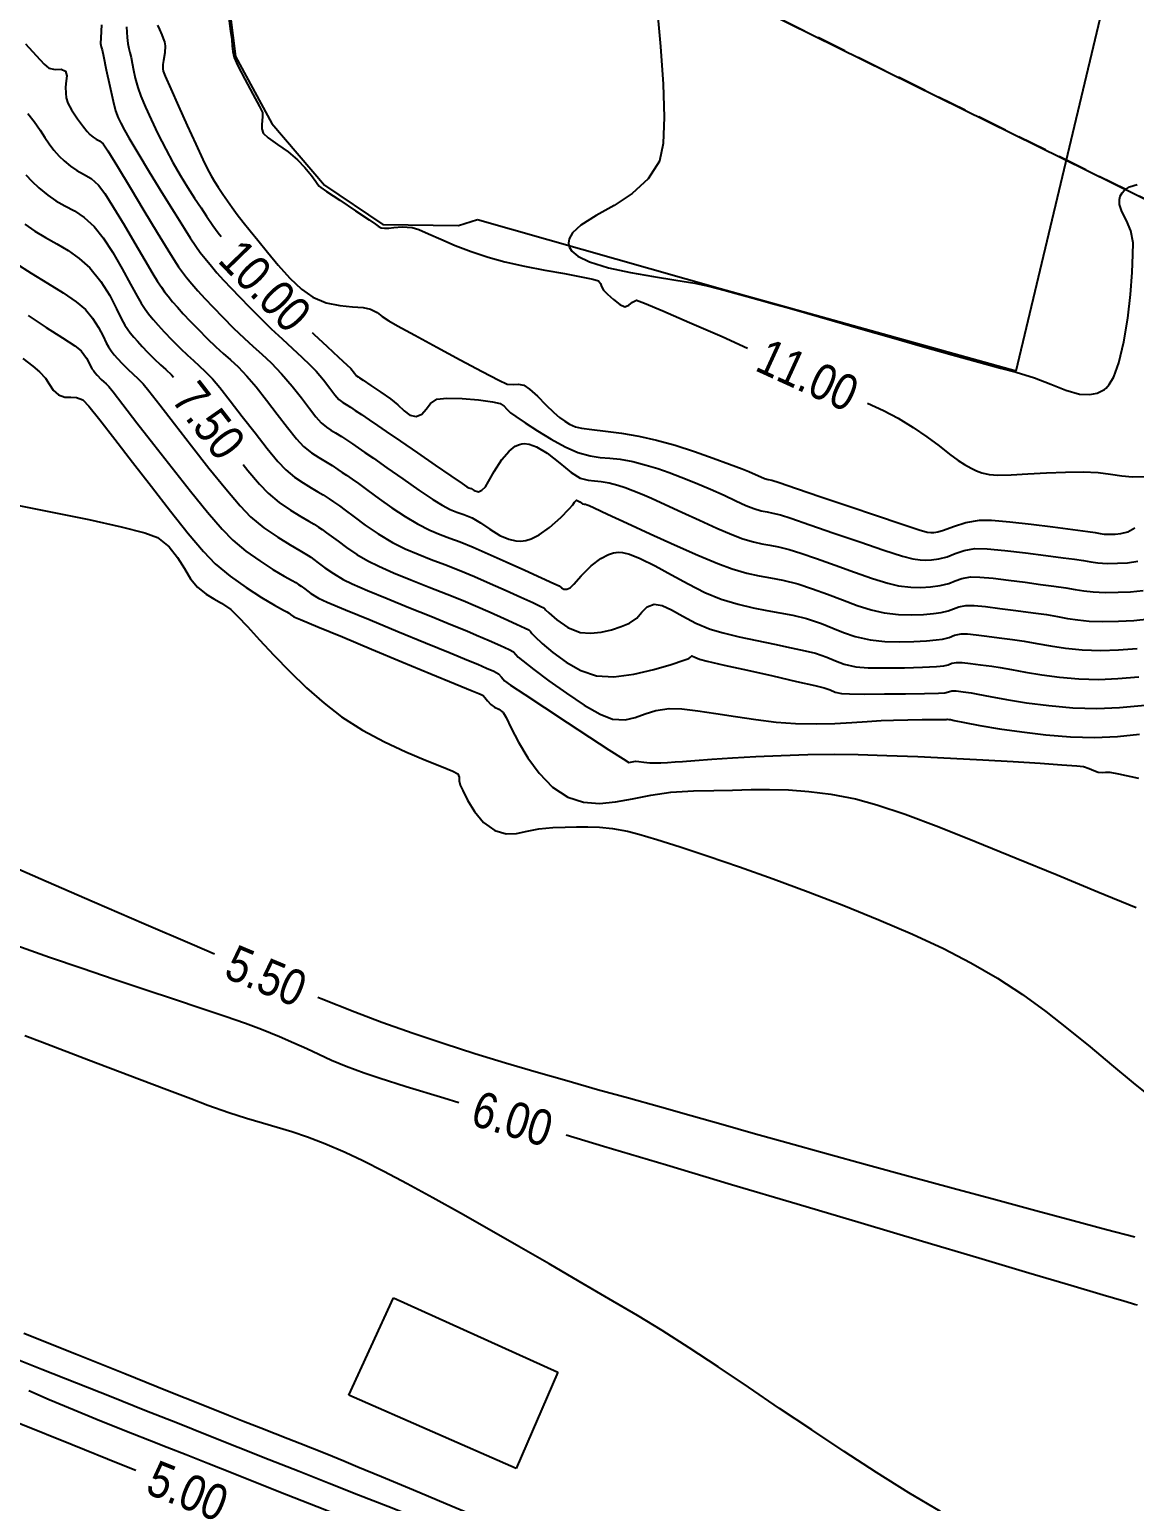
# Model space of a CAD drawing. Header units: metres. Extents: x 587880 to 588453, y 2097032 to 2097560.
# Drawn here: x 588007.7 to 588053.9, y 2097109.6 to 2097171.3 of the extents above; entities that cross this region are included whole.
import ezdxf

# ---------------------------------------------------------------- set-up
doc = ezdxf.new("R2010")
doc.units = ezdxf.units.M
doc.header["$LTSCALE"] = 5
doc.header["$MEASUREMENT"] = 0
doc.linetypes.add('DASHED2', pattern=[0.375, 0.25, -0.125])
for name, color, linetype in [('BANQUETA', 7, 'Continuous'), ('CONT-MJR', 24, 'Continuous'), ('CONT-MNR', 44, 'Continuous'), ('MURO BAJO', 7, 'Continuous'), ('POLIGONO DE ESCRITURAS', 7, 'DASHED2'), ('POLIGONO DE PROPIEDAD', 1, 'Continuous'), ('TEJABAN', 7, 'Continuous')]:
    doc.layers.add(name, color=color, linetype=linetype)
doc.styles.add('style1', font='ARIALN.TTF', dxfattribs={"height": 1.5})

# ---------------------------------------------------------------- blocks, each defined once
blk = doc.blocks.new('POLÍGONO ESCRITURA CUYUTLÁN')
blk.add_line((222.349, 0), (0, 63.286))

msp = doc.modelspace()

# ---------------------------------------------------------------- linework, layer by layer
at = {"layer": 'BANQUETA'}
for p, q in [((588048.963, 2097156.98), (588053.132, 2097174.467)), ((588026.417, 2097163.319), (588036.566, 2097160.434)), ((588036.566, 2097160.434), (588048.963, 2097156.98))]:
    msp.add_line(p, q, dxfattribs=at)
at = {"layer": 'CONT-MJR', "flags": 128}
for points, elevation in [([(588011.711, 2097171.382), (588011.744, 2097170.941), (588011.77, 2097170.692), (588011.811, 2097170.479), (588011.858, 2097170.312), (588011.913, 2097170.101), (588011.957, 2097169.87), (588012.007, 2097169.579), (588012.079, 2097169.236), (588012.189, 2097168.852), (588012.322, 2097168.484), (588012.508, 2097168.03), (588012.744, 2097167.5), (588013.029, 2097166.907), (588013.36, 2097166.261), (588013.662, 2097165.71), (588013.971, 2097165.179), (588014.277, 2097164.678), (588014.57, 2097164.218), (588014.837, 2097163.809), (588015.069, 2097163.463), (588015.338, 2097163.068), (588015.554, 2097162.764), (588015.678, 2097162.603)], 10), ([(588007.468, 2097163.122), (588007.876, 2097162.831), (588008.324, 2097162.566), (588008.796, 2097162.302), (588009.274, 2097162.016), (588009.742, 2097161.686), (588010.182, 2097161.288), (588010.642, 2097160.723), (588011.015, 2097160.132), (588011.304, 2097159.583), (588011.512, 2097159.148), (588011.644, 2097158.895), (588011.77, 2097158.71), (588011.876, 2097158.566), (588012.018, 2097158.393), (588012.172, 2097158.216), (588012.368, 2097158.005), (588012.603, 2097157.759), (588012.878, 2097157.48), (588013.14, 2097157.23), (588013.366, 2097157.029), (588013.596, 2097156.818), (588013.691, 2097156.721)], 7.5), ([(588019.485, 2097158.589), (588019.56, 2097158.518), (588020.115, 2097157.997), (588020.591, 2097157.554), (588020.937, 2097157.232), (588021.103, 2097157.073), (588021.262, 2097156.88), (588021.35, 2097156.768), (588021.411, 2097156.724), (588021.474, 2097156.684), (588021.619, 2097156.586), (588021.949, 2097156.362), (588022.364, 2097156.08), (588022.765, 2097155.807), (588023.081, 2097155.55), (588023.338, 2097155.305), (588023.579, 2097155.126), (588023.847, 2097155.065), (588024.086, 2097155.166), (588024.26, 2097155.38), (588024.441, 2097155.618), (588024.705, 2097155.79), (588025.127, 2097155.837), (588025.763, 2097155.82), (588026.452, 2097155.762), (588027.036, 2097155.687), (588027.357, 2097155.618), (588027.525, 2097155.506), (588027.638, 2097155.371), (588027.795, 2097155.22), (588028.01, 2097155.068), (588028.405, 2097154.799), (588028.922, 2097154.463), (588029.501, 2097154.112), (588030.084, 2097153.795), (588030.611, 2097153.562), (588031.122, 2097153.414), (588031.547, 2097153.351), (588031.946, 2097153.325), (588032.382, 2097153.286), (588032.914, 2097153.183), (588033.467, 2097153.034), (588033.956, 2097152.883), (588034.432, 2097152.715), (588034.944, 2097152.52), (588035.543, 2097152.286), (588036.172, 2097152.024), (588036.735, 2097151.766), (588037.227, 2097151.532), (588037.642, 2097151.339), (588037.975, 2097151.207), (588038.284, 2097151.118), (588038.532, 2097151.07), (588038.781, 2097151.025), (588039.096, 2097150.95), (588039.532, 2097150.808), (588040.326, 2097150.536), (588041.333, 2097150.187), (588042.411, 2097149.815), (588043.416, 2097149.475), (588044.205, 2097149.218), (588044.635, 2097149.099), (588044.939, 2097149.059), (588045.181, 2097149.05), (588045.424, 2097149.067), (588045.729, 2097149.108), (588046.071, 2097149.195), (588046.408, 2097149.326), (588046.783, 2097149.455), (588047.239, 2097149.536), (588047.742, 2097149.528), (588048.486, 2097149.461), (588049.347, 2097149.359), (588050.203, 2097149.247), (588050.928, 2097149.148), (588051.401, 2097149.086), (588051.786, 2097149.029), (588052.086, 2097148.974), (588052.386, 2097148.932), (588052.771, 2097148.917), (588053.204, 2097148.92), (588053.618, 2097148.942), (588054.057, 2097149.012)], 10), ([(588016.604, 2097153.056), (588016.801, 2097152.81), (588017.289, 2097152.23), (588017.65, 2097151.85), (588018.115, 2097151.467), (588018.582, 2097151.145), (588019.009, 2097150.884), (588019.352, 2097150.688), (588019.57, 2097150.559), (588019.759, 2097150.431), (588019.909, 2097150.329), (588020.097, 2097150.201), (588020.288, 2097150.059), (588020.572, 2097149.842), (588020.933, 2097149.578), (588021.356, 2097149.293), (588021.825, 2097149.015), (588022.279, 2097148.795), (588022.9, 2097148.526), (588023.626, 2097148.228), (588024.394, 2097147.921), (588025.142, 2097147.624), (588025.808, 2097147.358), (588026.328, 2097147.141), (588026.939, 2097146.873), (588027.531, 2097146.608), (588028.042, 2097146.376), (588028.405, 2097146.208), (588028.558, 2097146.132), (588028.624, 2097146.057), (588028.69, 2097145.979), (588028.813, 2097145.854), (588029.117, 2097145.562), (588029.565, 2097145.178), (588030.118, 2097144.775), (588030.738, 2097144.427), (588031.388, 2097144.208), (588032.124, 2097144.17), (588032.961, 2097144.276), (588033.796, 2097144.467), (588034.525, 2097144.68), (588035.045, 2097144.856), (588035.253, 2097144.933), (588035.323, 2097144.991), (588035.391, 2097145.04), (588035.507, 2097144.989), (588035.705, 2097144.9), (588036.022, 2097144.824), (588036.745, 2097144.658), (588037.715, 2097144.438), (588038.776, 2097144.199), (588039.769, 2097143.973), (588040.536, 2097143.797), (588040.921, 2097143.704), (588041.182, 2097143.612), (588041.387, 2097143.527), (588041.65, 2097143.461), (588041.989, 2097143.445), (588042.633, 2097143.442), (588043.455, 2097143.447), (588044.329, 2097143.458), (588045.126, 2097143.472), (588045.718, 2097143.485), (588045.979, 2097143.495), (588046.126, 2097143.54), (588046.272, 2097143.579), (588046.456, 2097143.57), (588046.738, 2097143.535), (588047.08, 2097143.491), (588047.361, 2097143.441), (588047.87, 2097143.342), (588048.564, 2097143.214), (588049.4, 2097143.078), (588050.336, 2097142.957), (588051.329, 2097142.871), (588052.335, 2097142.842), (588053.29, 2097142.883), (588054.359, 2097142.983)], 7.5), ([(588007.227, 2097112.899), (588009.442, 2097112.006), (588011.443, 2097111.2), (588012.102, 2097110.935)], 5)]:
    msp.add_lwpolyline(points, dxfattribs=dict(at, elevation=elevation))
at = {"layer": 'CONT-MNR', "flags": 128}
for points, elevation in [([(588033.919, 2097172.247), (588034.072, 2097170.567), (588034.179, 2097168.99), (588034.222, 2097167.605), (588034.178, 2097166.499), (588034.027, 2097165.76), (588033.559, 2097165.015), (588032.891, 2097164.411), (588032.128, 2097163.911), (588031.375, 2097163.479), (588030.739, 2097163.08), (588030.385, 2097162.759), (588030.246, 2097162.506), (588030.225, 2097162.326), (588030.239, 2097162.232), (588030.267, 2097162.151), (588030.365, 2097161.997), (588030.612, 2097161.788), (588031.096, 2097161.546), (588031.891, 2097161.296), (588032.815, 2097161.093), (588033.784, 2097160.926), (588034.712, 2097160.784), (588035.514, 2097160.656), (588036.103, 2097160.53), (588036.738, 2097160.352), (588037.242, 2097160.215), (588037.704, 2097160.09), (588038.209, 2097159.953), (588038.844, 2097159.778), (588039.379, 2097159.626), (588040.206, 2097159.389), (588041.257, 2097159.086), (588042.461, 2097158.739), (588043.747, 2097158.369), (588045.045, 2097157.998), (588046.286, 2097157.646), (588047.398, 2097157.336), (588048.312, 2097157.087), (588048.957, 2097156.922), (588049.727, 2097156.688), (588050.42, 2097156.415), (588051.047, 2097156.166), (588051.62, 2097156.005), (588052.048, 2097155.982), (588052.356, 2097156.046), (588052.555, 2097156.136), (588052.654, 2097156.197), (588052.726, 2097156.253), (588052.862, 2097156.408), (588053.047, 2097156.733), (588053.259, 2097157.309), (588053.471, 2097158.195), (588053.631, 2097159.181), (588053.744, 2097160.178), (588053.816, 2097161.098), (588053.852, 2097161.851), (588053.857, 2097162.347), (588053.765, 2097162.847), (588053.577, 2097163.277), (588053.385, 2097163.66), (588053.291, 2097163.946), (588053.285, 2097164.157), (588053.323, 2097164.299), (588053.357, 2097164.37), (588053.4, 2097164.438), (588053.504, 2097164.553), (588053.704, 2097164.681), (588054.035, 2097164.79)], 11.5), ([(588010.665, 2097171.469), (588010.642, 2097170.929), (588010.633, 2097170.686), (588010.663, 2097170.552), (588010.698, 2097170.419), (588010.754, 2097170.153), (588010.87, 2097169.589), (588011.015, 2097168.904), (588011.156, 2097168.274), (588011.26, 2097167.875), (588011.369, 2097167.577), (588011.477, 2097167.346), (588011.627, 2097167.064), (588011.818, 2097166.733), (588012.189, 2097166.112), (588012.673, 2097165.312), (588013.202, 2097164.445), (588013.708, 2097163.622), (588014.125, 2097162.953), (588014.384, 2097162.549), (588014.619, 2097162.204), (588014.807, 2097161.939), (588015.006, 2097161.681), (588015.271, 2097161.359), (588015.505, 2097161.089), (588015.781, 2097160.782), (588016.1, 2097160.44), (588016.461, 2097160.061), (588016.864, 2097159.647), (588017.309, 2097159.197), (588017.774, 2097158.742), (588018.229, 2097158.314), (588018.66, 2097157.917), (588019.052, 2097157.557), (588019.389, 2097157.238), (588019.656, 2097156.966), (588019.971, 2097156.597), (588020.233, 2097156.255), (588020.445, 2097155.972), (588020.61, 2097155.784), (588020.771, 2097155.655), (588020.915, 2097155.569), (588021.094, 2097155.459), (588021.291, 2097155.325), (588021.554, 2097155.147), (588021.871, 2097154.931), (588022.231, 2097154.686), (588022.595, 2097154.437), (588023.184, 2097154.032), (588023.899, 2097153.54), (588024.636, 2097153.034), (588025.294, 2097152.582), (588025.771, 2097152.255), (588025.965, 2097152.124), (588026.054, 2097152.085), (588026.145, 2097152.049), (588026.266, 2097151.968), (588026.449, 2097151.912), (588026.6, 2097151.984), (588026.744, 2097152.128), (588026.872, 2097152.344), (588027.104, 2097152.769), (588027.425, 2097153.266), (588027.735, 2097153.622), (588027.993, 2097153.82), (588028.176, 2097153.901), (588028.27, 2097153.924), (588028.366, 2097153.933), (588028.568, 2097153.911), (588028.886, 2097153.795), (588029.324, 2097153.528), (588029.86, 2097153.11), (588030.338, 2097152.72), (588030.71, 2097152.487), (588031.039, 2097152.397), (588031.309, 2097152.368), (588031.583, 2097152.348), (588031.925, 2097152.287), (588032.28, 2097152.19), (588032.59, 2097152.09), (588032.914, 2097151.969), (588033.311, 2097151.814), (588033.691, 2097151.65), (588034.265, 2097151.388), (588034.96, 2097151.067), (588035.704, 2097150.723), (588036.427, 2097150.396), (588037.057, 2097150.124), (588037.521, 2097149.945), (588037.962, 2097149.815), (588038.319, 2097149.737), (588038.651, 2097149.68), (588039.013, 2097149.612), (588039.461, 2097149.501), (588039.942, 2097149.347), (588040.608, 2097149.114), (588041.382, 2097148.836), (588042.188, 2097148.548), (588042.95, 2097148.285), (588043.592, 2097148.081), (588044.038, 2097147.971), (588044.547, 2097147.912), (588044.976, 2097147.903), (588045.371, 2097147.932), (588045.779, 2097147.985), (588046.139, 2097148.069), (588046.413, 2097148.178), (588046.687, 2097148.28), (588047.046, 2097148.345), (588047.437, 2097148.341), (588047.993, 2097148.293), (588048.648, 2097148.215), (588049.334, 2097148.125), (588049.986, 2097148.037), (588050.536, 2097147.967), (588051.035, 2097147.897), (588051.43, 2097147.824), (588051.791, 2097147.761), (588052.186, 2097147.717), (588052.684, 2097147.702), (588053.23, 2097147.704), (588053.75, 2097147.72), (588054.277, 2097147.773)], 9.5), ([(588013.011, 2097171.46), (588013.1, 2097171.272), (588013.19, 2097171.058), (588013.256, 2097170.894), (588013.303, 2097170.762), (588013.33, 2097170.593), (588013.316, 2097170.299), (588013.268, 2097169.971), (588013.24, 2097169.808), (588013.234, 2097169.713), (588013.239, 2097169.634), (588013.252, 2097169.532), (588013.343, 2097169.319), (588013.576, 2097168.793), (588013.899, 2097168.067), (588014.262, 2097167.257), (588014.616, 2097166.475), (588014.91, 2097165.838), (588015.094, 2097165.458), (588015.264, 2097165.145), (588015.404, 2097164.906), (588015.555, 2097164.672), (588015.754, 2097164.376), (588015.942, 2097164.1), (588016.136, 2097163.822), (588016.351, 2097163.529), (588016.6, 2097163.207), (588016.898, 2097162.843), (588017.218, 2097162.446), (588017.617, 2097161.947), (588018.07, 2097161.401), (588018.553, 2097160.867), (588019.043, 2097160.402), (588019.516, 2097160.065), (588020.081, 2097159.833), (588020.652, 2097159.714), (588021.182, 2097159.662), (588021.624, 2097159.63), (588021.929, 2097159.569), (588022.215, 2097159.419), (588022.425, 2097159.26), (588022.698, 2097159.074), (588023.067, 2097158.867), (588023.782, 2097158.474), (588024.704, 2097157.972), (588025.692, 2097157.439), (588026.607, 2097156.952), (588027.309, 2097156.589), (588027.657, 2097156.427), (588027.909, 2097156.403), (588028.121, 2097156.426), (588028.358, 2097156.381), (588028.59, 2097156.217), (588028.918, 2097155.915), (588029.278, 2097155.562), (588029.607, 2097155.239), (588029.841, 2097155.032), (588030.067, 2097154.865), (588030.257, 2097154.746), (588030.511, 2097154.638), (588030.771, 2097154.582), (588031.204, 2097154.524), (588031.774, 2097154.454), (588032.439, 2097154.363), (588033.162, 2097154.241), (588033.904, 2097154.079), (588034.682, 2097153.861), (588035.497, 2097153.598), (588036.282, 2097153.323), (588036.968, 2097153.07), (588037.488, 2097152.871), (588037.775, 2097152.758), (588038.049, 2097152.64), (588038.271, 2097152.535), (588038.429, 2097152.468), (588038.579, 2097152.431), (588038.73, 2097152.399), (588039.037, 2097152.297), (588039.771, 2097152.049), (588040.79, 2097151.704), (588041.955, 2097151.311), (588043.122, 2097150.918), (588044.152, 2097150.574), (588044.902, 2097150.327), (588045.232, 2097150.227), (588045.391, 2097150.208), (588045.52, 2097150.21), (588045.68, 2097150.23), (588045.924, 2097150.31), (588046.333, 2097150.464), (588046.852, 2097150.626), (588047.433, 2097150.728), (588047.936, 2097150.721), (588048.691, 2097150.659), (588049.584, 2097150.56), (588050.502, 2097150.445), (588051.33, 2097150.334), (588051.956, 2097150.247), (588052.265, 2097150.205), (588052.477, 2097150.172), (588052.646, 2097150.143), (588052.858, 2097150.132), (588053.105, 2097150.135), (588053.349, 2097150.16), (588053.635, 2097150.238), (588053.936, 2097150.401)], 10.5), ([(588016.001, 2097171.756), (588016.078, 2097171.202), (588016.126, 2097170.852), (588016.148, 2097170.578), (588016.162, 2097170.36), (588016.221, 2097170.098), (588016.38, 2097169.75), (588016.675, 2097169.19), (588017.01, 2097168.574), (588017.289, 2097168.056), (588017.415, 2097167.793), (588017.413, 2097167.628), (588017.391, 2097167.456), (588017.383, 2097167.297), (588017.384, 2097167.122), (588017.443, 2097166.938), (588017.651, 2097166.743), (588018.041, 2097166.466), (588018.491, 2097166.146), (588018.881, 2097165.824), (588019.189, 2097165.493), (588019.456, 2097165.164), (588019.648, 2097164.907), (588019.733, 2097164.79), (588019.789, 2097164.721), (588019.848, 2097164.655), (588020.09, 2097164.491), (588020.644, 2097164.121), (588021.306, 2097163.68), (588021.874, 2097163.302), (588022.144, 2097163.122), (588022.258, 2097163.032), (588022.38, 2097162.964), (588022.524, 2097162.95), (588022.693, 2097162.959), (588022.912, 2097162.982), (588023.261, 2097163.01), (588023.673, 2097162.983), (588023.954, 2097162.895), (588024.362, 2097162.723), (588024.878, 2097162.494), (588025.48, 2097162.236), (588026.146, 2097161.974), (588026.855, 2097161.735), (588027.56, 2097161.55), (588028.379, 2097161.37), (588029.235, 2097161.201), (588030.05, 2097161.05), (588030.747, 2097160.921), (588031.247, 2097160.821), (588031.472, 2097160.755), (588031.565, 2097160.638), (588031.608, 2097160.505), (588031.688, 2097160.361), (588031.852, 2097160.192), (588032.106, 2097159.963), (588032.374, 2097159.76), (588032.583, 2097159.665), (588032.753, 2097159.725), (588032.894, 2097159.856), (588033.073, 2097159.933), (588033.399, 2097159.817), (588034.172, 2097159.494), (588035.29, 2097159.01), (588036.649, 2097158.411), (588037.713, 2097157.936)], 11), ([(588007.486, 2097170.669), (588007.933, 2097170.185), (588008.272, 2097169.828), (588008.469, 2097169.656), (588008.735, 2097169.601), (588008.977, 2097169.608), (588009.162, 2097169.527), (588009.223, 2097169.342), (588009.186, 2097169.125), (588009.163, 2097168.86), (588009.174, 2097168.615), (588009.192, 2097168.418), (588009.259, 2097168.189), (588009.418, 2097167.905), (588009.67, 2097167.539), (588009.921, 2097167.202), (588010.074, 2097167.007), (588010.189, 2097166.88), (588010.319, 2097166.769), (588010.446, 2097166.688), (588010.587, 2097166.609), (588010.736, 2097166.487), (588010.931, 2097166.193), (588011.334, 2097165.538), (588011.866, 2097164.658), (588012.448, 2097163.691), (588013, 2097162.774), (588013.443, 2097162.043), (588013.699, 2097161.636), (588013.9, 2097161.34), (588014.061, 2097161.113), (588014.231, 2097160.893), (588014.458, 2097160.618), (588014.702, 2097160.336), (588014.999, 2097160.01), (588015.348, 2097159.64), (588015.749, 2097159.226), (588016.201, 2097158.768), (588016.639, 2097158.345), (588017.023, 2097157.999), (588017.389, 2097157.673), (588017.772, 2097157.312), (588018.209, 2097156.859), (588018.655, 2097156.343), (588019.042, 2097155.849), (588019.372, 2097155.407), (588019.647, 2097155.048), (588019.87, 2097154.801), (588020.088, 2097154.62), (588020.274, 2097154.499), (588020.47, 2097154.386), (588020.713, 2097154.234), (588020.963, 2097154.065), (588021.182, 2097153.916), (588021.412, 2097153.759), (588021.698, 2097153.565), (588022.052, 2097153.317), (588022.612, 2097152.921), (588023.279, 2097152.452), (588023.954, 2097151.983), (588024.537, 2097151.59), (588024.93, 2097151.347), (588025.272, 2097151.177), (588025.551, 2097151.067), (588025.834, 2097150.966), (588026.191, 2097150.822), (588026.54, 2097150.62), (588026.925, 2097150.351), (588027.348, 2097150.086), (588027.717, 2097149.925), (588028.013, 2097149.859), (588028.22, 2097149.849), (588028.326, 2097149.856), (588028.434, 2097149.873), (588028.655, 2097149.94), (588028.991, 2097150.108), (588029.424, 2097150.415), (588029.9, 2097150.843), (588030.245, 2097151.205), (588030.397, 2097151.374), (588030.476, 2097151.484), (588030.556, 2097151.561), (588030.698, 2097151.493), (588030.809, 2097151.412), (588030.872, 2097151.401), (588030.936, 2097151.391), (588031.005, 2097151.369), (588031.08, 2097151.342), (588031.297, 2097151.241), (588031.861, 2097150.977), (588032.674, 2097150.6), (588033.639, 2097150.157), (588034.659, 2097149.696), (588035.635, 2097149.265), (588036.47, 2097148.911), (588037.067, 2097148.684), (588037.694, 2097148.499), (588038.203, 2097148.388), (588038.674, 2097148.307), (588039.189, 2097148.21), (588039.826, 2097148.052), (588040.441, 2097147.856), (588041.071, 2097147.624), (588041.699, 2097147.382), (588042.313, 2097147.154), (588042.899, 2097146.966), (588043.441, 2097146.844), (588044.042, 2097146.776), (588044.595, 2097146.761), (588045.086, 2097146.78), (588045.502, 2097146.82), (588045.829, 2097146.863), (588046.12, 2097146.931), (588046.341, 2097147.018), (588046.563, 2097147.101), (588046.852, 2097147.153), (588047.203, 2097147.15), (588047.684, 2097147.104), (588048.272, 2097147.029), (588048.943, 2097146.939), (588049.672, 2097146.848), (588050.233, 2097146.771), (588050.698, 2097146.688), (588051.117, 2097146.61), (588051.54, 2097146.545), (588052.016, 2097146.501), (588052.597, 2097146.487), (588053.246, 2097146.498), (588053.893, 2097146.529), (588054.537, 2097146.587)], 9), ([(588007.589, 2097167.752), (588007.851, 2097167.422), (588008.103, 2097167.064), (588008.303, 2097166.755), (588008.483, 2097166.481), (588008.674, 2097166.229), (588008.903, 2097165.968), (588009.102, 2097165.776), (588009.369, 2097165.553), (588009.634, 2097165.377), (588009.924, 2097165.22), (588010.233, 2097165.03), (588010.551, 2097164.754), (588010.808, 2097164.41), (588011.18, 2097163.827), (588011.617, 2097163.101), (588012.069, 2097162.331), (588012.486, 2097161.613), (588012.817, 2097161.044), (588013.014, 2097160.722), (588013.181, 2097160.477), (588013.315, 2097160.288), (588013.456, 2097160.105), (588013.645, 2097159.876), (588013.847, 2097159.642), (588014.094, 2097159.371), (588014.384, 2097159.064), (588014.717, 2097158.719), (588015.093, 2097158.339), (588015.454, 2097157.991), (588015.767, 2097157.71), (588016.067, 2097157.444), (588016.387, 2097157.142), (588016.762, 2097156.752), (588017.145, 2097156.304), (588017.579, 2097155.754), (588018.03, 2097155.165), (588018.461, 2097154.602), (588018.84, 2097154.132), (588019.13, 2097153.817), (588019.463, 2097153.545), (588019.768, 2097153.346), (588020.054, 2097153.18), (588020.332, 2097153.009), (588020.566, 2097152.85), (588020.748, 2097152.727), (588020.93, 2097152.603), (588021.164, 2097152.443), (588021.426, 2097152.254), (588021.817, 2097151.964), (588022.299, 2097151.613), (588022.832, 2097151.237), (588023.377, 2097150.876), (588023.895, 2097150.569), (588024.418, 2097150.306), (588024.847, 2097150.125), (588025.25, 2097149.978), (588025.691, 2097149.817), (588026.237, 2097149.595), (588026.856, 2097149.322), (588027.612, 2097148.983), (588028.394, 2097148.628), (588029.096, 2097148.308), (588029.61, 2097148.072), (588029.827, 2097147.97), (588029.925, 2097147.895), (588030.024, 2097147.836), (588030.151, 2097147.841), (588030.294, 2097147.887), (588030.44, 2097148.046), (588030.746, 2097148.395), (588031.171, 2097148.813), (588031.57, 2097149.116), (588031.892, 2097149.284), (588032.111, 2097149.353), (588032.222, 2097149.372), (588032.303, 2097149.378), (588032.48, 2097149.366), (588032.778, 2097149.296), (588033.226, 2097149.124), (588033.852, 2097148.813), (588034.529, 2097148.44), (588035.231, 2097148.053), (588035.933, 2097147.698), (588036.613, 2097147.423), (588037.329, 2097147.207), (588037.959, 2097147.057), (588038.531, 2097146.946), (588039.075, 2097146.85), (588039.618, 2097146.744), (588040.191, 2097146.603), (588040.809, 2097146.4), (588041.292, 2097146.201), (588041.732, 2097146.014), (588042.218, 2097145.85), (588042.844, 2097145.716), (588043.465, 2097145.648), (588044.09, 2097145.626), (588044.683, 2097145.637), (588045.204, 2097145.669), (588045.616, 2097145.708), (588045.879, 2097145.74), (588046.16, 2097145.814), (588046.379, 2097145.902), (588046.659, 2097145.962), (588046.926, 2097145.959), (588047.293, 2097145.924), (588047.741, 2097145.867), (588048.252, 2097145.799), (588048.808, 2097145.729), (588049.299, 2097145.656), (588049.826, 2097145.559), (588050.4, 2097145.455), (588051.032, 2097145.361), (588051.731, 2097145.295), (588052.509, 2097145.272), (588053.248, 2097145.295), (588054.031, 2097145.352)], 8.5), ([(588007.505, 2097165.186), (588007.755, 2097164.925), (588008.051, 2097164.648), (588008.418, 2097164.337), (588008.764, 2097164.1), (588009.138, 2097163.894), (588009.534, 2097163.675), (588009.946, 2097163.398), (588010.366, 2097163.021), (588010.742, 2097162.548), (588011.142, 2097161.929), (588011.533, 2097161.254), (588011.884, 2097160.615), (588012.16, 2097160.102), (588012.329, 2097159.808), (588012.499, 2097159.56), (588012.641, 2097159.367), (588012.831, 2097159.134), (588013.039, 2097158.897), (588013.301, 2097158.613), (588013.616, 2097158.284), (588013.985, 2097157.91), (588014.273, 2097157.632), (588014.523, 2097157.408), (588014.761, 2097157.196), (588015.016, 2097156.956), (588015.315, 2097156.646), (588015.627, 2097156.276), (588016.059, 2097155.726), (588016.565, 2097155.07), (588017.098, 2097154.38), (588017.611, 2097153.729), (588018.057, 2097153.189), (588018.39, 2097152.834), (588018.757, 2097152.53), (588019.115, 2097152.282), (588019.446, 2097152.081), (588019.731, 2097151.918), (588019.951, 2097151.784), (588020.195, 2097151.619), (588020.388, 2097151.488), (588020.63, 2097151.322), (588020.877, 2097151.139), (588021.243, 2097150.859), (588021.709, 2097150.518), (588022.254, 2097150.151), (588022.86, 2097149.792), (588023.388, 2097149.528), (588023.925, 2097149.295), (588024.477, 2097149.078), (588025.05, 2097148.862), (588025.65, 2097148.63), (588026.282, 2097148.368), (588026.949, 2097148.075), (588027.612, 2097147.778), (588028.221, 2097147.501), (588028.722, 2097147.271), (588029.063, 2097147.113), (588029.192, 2097147.051), (588029.228, 2097147.011), (588029.263, 2097146.969), (588029.395, 2097146.837), (588029.727, 2097146.544), (588030.188, 2097146.227), (588030.706, 2097146.022), (588031.139, 2097145.987), (588031.587, 2097146.032), (588032.025, 2097146.134), (588032.428, 2097146.268), (588032.774, 2097146.41), (588033.082, 2097146.623), (588033.297, 2097146.872), (588033.509, 2097147.089), (588033.806, 2097147.206), (588034.137, 2097147.154), (588034.537, 2097146.967), (588035.007, 2097146.701), (588035.547, 2097146.414), (588036.159, 2097146.162), (588036.702, 2097146.004), (588037.369, 2097145.842), (588038.103, 2097145.681), (588038.846, 2097145.527), (588039.54, 2097145.384), (588040.129, 2097145.258), (588040.556, 2097145.153), (588041.033, 2097144.992), (588041.398, 2097144.837), (588041.765, 2097144.698), (588042.247, 2097144.588), (588042.771, 2097144.546), (588043.491, 2097144.534), (588044.286, 2097144.544), (588045.038, 2097144.568), (588045.626, 2097144.595), (588045.929, 2097144.618), (588046.122, 2097144.668), (588046.273, 2097144.729), (588046.465, 2097144.77), (588046.706, 2097144.764), (588047.049, 2097144.726), (588047.47, 2097144.67), (588047.944, 2097144.61), (588048.294, 2097144.555), (588048.771, 2097144.465), (588049.356, 2097144.357), (588050.032, 2097144.246), (588050.78, 2097144.148), (588051.583, 2097144.08), (588052.422, 2097144.057), (588053.221, 2097144.087), (588054.096, 2097144.159)], 8), ([(588007.077, 2097161.495), (588007.732, 2097161.071), (588008.417, 2097160.649), (588009.067, 2097160.244), (588009.616, 2097159.874), (588009.997, 2097159.555), (588010.3, 2097159.183), (588010.545, 2097158.794), (588010.735, 2097158.434), (588010.872, 2097158.147), (588010.958, 2097157.981), (588011.076, 2097157.812), (588011.205, 2097157.651), (588011.346, 2097157.491), (588011.535, 2097157.291), (588011.77, 2097157.051), (588011.994, 2097156.84), (588012.19, 2097156.665), (588012.421, 2097156.432), (588012.655, 2097156.142), (588013.112, 2097155.554), (588013.726, 2097154.757), (588014.434, 2097153.845), (588015.17, 2097152.908), (588015.872, 2097152.039), (588016.473, 2097151.328), (588016.91, 2097150.866), (588017.473, 2097150.405), (588018.049, 2097150.007), (588018.571, 2097149.687), (588018.974, 2097149.458), (588019.189, 2097149.334), (588019.323, 2097149.243), (588019.43, 2097149.171), (588019.563, 2097149.08), (588019.744, 2097148.945), (588020.022, 2097148.734), (588020.378, 2097148.486), (588020.791, 2097148.238), (588021.168, 2097148.06), (588021.809, 2097147.784), (588022.629, 2097147.444), (588023.539, 2097147.071), (588024.456, 2097146.698), (588025.291, 2097146.36), (588025.959, 2097146.087), (588026.374, 2097145.914), (588026.896, 2097145.687), (588027.374, 2097145.476), (588027.74, 2097145.309), (588027.923, 2097145.213), (588028.021, 2097145.104), (588028.116, 2097144.989), (588028.312, 2097144.831), (588028.768, 2097144.475), (588029.402, 2097143.997), (588030.132, 2097143.473), (588030.875, 2097142.98), (588031.549, 2097142.595), (588032.07, 2097142.394), (588032.588, 2097142.362), (588033.019, 2097142.456), (588033.428, 2097142.611), (588033.879, 2097142.76), (588034.438, 2097142.838), (588034.969, 2097142.819), (588035.631, 2097142.742), (588036.391, 2097142.628), (588037.214, 2097142.498), (588038.067, 2097142.371), (588038.915, 2097142.268), (588039.724, 2097142.207), (588040.59, 2097142.19), (588041.376, 2097142.207), (588042.088, 2097142.245), (588042.73, 2097142.291), (588043.307, 2097142.332), (588043.825, 2097142.355), (588044.429, 2097142.365), (588045.022, 2097142.371), (588045.533, 2097142.373), (588045.892, 2097142.373), (588046.029, 2097142.373), (588046.078, 2097142.387), (588046.139, 2097142.381), (588046.215, 2097142.372), (588046.374, 2097142.339), (588046.8, 2097142.252), (588047.444, 2097142.131), (588048.258, 2097141.992), (588049.194, 2097141.855), (588050.203, 2097141.736), (588051.237, 2097141.654), (588052.248, 2097141.627), (588053.211, 2097141.668), (588054.129, 2097141.766)], 7), ([(588007.594, 2097159.291), (588008.36, 2097158.799), (588009.038, 2097158.363), (588009.549, 2097158.023), (588009.813, 2097157.821), (588010.043, 2097157.512), (588010.2, 2097157.22), (588010.273, 2097157.068), (588010.331, 2097156.987), (588010.391, 2097156.909), (588010.493, 2097156.797), (588010.662, 2097156.622), (588010.769, 2097156.521), (588010.863, 2097156.437), (588010.974, 2097156.325), (588011.153, 2097156.098), (588011.564, 2097155.564), (588012.15, 2097154.802), (588012.856, 2097153.892), (588013.623, 2097152.911), (588014.395, 2097151.941), (588015.115, 2097151.06), (588015.725, 2097150.348), (588016.17, 2097149.883), (588016.717, 2097149.428), (588017.294, 2097149.016), (588017.846, 2097148.662), (588018.318, 2097148.383), (588018.657, 2097148.193), (588018.808, 2097148.109), (588018.919, 2097148.034), (588019.03, 2097147.959), (588019.177, 2097147.847), (588019.433, 2097147.66), (588019.756, 2097147.46), (588020.124, 2097147.295), (588020.886, 2097146.972), (588021.912, 2097146.546), (588023.071, 2097146.067), (588024.231, 2097145.589), (588025.263, 2097145.165), (588026.037, 2097144.847), (588026.42, 2097144.687), (588026.788, 2097144.532), (588027.09, 2097144.403), (588027.289, 2097144.294), (588027.418, 2097144.15), (588027.543, 2097143.998), (588027.8, 2097143.82), (588028.398, 2097143.419), (588029.223, 2097142.872), (588030.161, 2097142.254), (588031.096, 2097141.64), (588031.916, 2097141.106), (588032.506, 2097140.727), (588032.751, 2097140.58), (588032.885, 2097140.597), (588033.024, 2097140.631), (588033.166, 2097140.616), (588033.376, 2097140.583), (588033.632, 2097140.558), (588033.846, 2097140.557), (588034.087, 2097140.566), (588034.367, 2097140.581), (588034.693, 2097140.597), (588034.993, 2097140.616), (588035.516, 2097140.656), (588036.227, 2097140.709), (588037.089, 2097140.767), (588038.069, 2097140.825), (588039.129, 2097140.874), (588040.234, 2097140.909), (588041.349, 2097140.922), (588042.352, 2097140.909), (588043.542, 2097140.874), (588044.852, 2097140.822), (588046.216, 2097140.758), (588047.567, 2097140.687), (588048.838, 2097140.614), (588049.962, 2097140.544), (588050.872, 2097140.483), (588051.501, 2097140.436), (588051.782, 2097140.407), (588052.023, 2097140.327), (588052.212, 2097140.235), (588052.401, 2097140.17), (588052.57, 2097140.158), (588052.709, 2097140.173), (588052.882, 2097140.172), (588053.24, 2097140.099), (588054.087, 2097139.915)], 6.5), ([(588007.381, 2097157.492), (588007.798, 2097157.177), (588008.081, 2097156.943), (588008.325, 2097156.671), (588008.49, 2097156.411), (588008.649, 2097156.175), (588008.873, 2097155.98), (588009.137, 2097155.883), (588009.383, 2097155.874), (588009.629, 2097155.864), (588009.892, 2097155.766), (588010.142, 2097155.506), (588010.606, 2097154.931), (588011.234, 2097154.123), (588011.97, 2097153.161), (588012.762, 2097152.129), (588013.558, 2097151.105), (588014.303, 2097150.172), (588014.945, 2097149.41), (588015.43, 2097148.899), (588016.058, 2097148.378), (588016.725, 2097147.902), (588017.364, 2097147.492), (588017.907, 2097147.17), (588018.284, 2097146.96), (588018.428, 2097146.884), (588018.496, 2097146.837), (588018.579, 2097146.776), (588018.721, 2097146.683), (588019.007, 2097146.561), (588019.727, 2097146.26), (588020.756, 2097145.832), (588021.969, 2097145.327), (588023.243, 2097144.798), (588024.454, 2097144.295), (588025.478, 2097143.87), (588026.19, 2097143.575), (588026.466, 2097143.46), (588026.563, 2097143.421), (588026.654, 2097143.375), (588026.72, 2097143.296), (588026.827, 2097143.158), (588026.97, 2097143.008), (588027.13, 2097142.899), (588027.298, 2097142.809), (588027.483, 2097142.671), (588027.612, 2097142.456), (588027.828, 2097142.018), (588028.13, 2097141.432), (588028.518, 2097140.775), (588028.991, 2097140.122), (588029.548, 2097139.548), (588030.187, 2097139.129), (588030.856, 2097138.911), (588031.517, 2097138.858), (588032.191, 2097138.921), (588032.901, 2097139.054), (588033.667, 2097139.207), (588034.512, 2097139.334), (588035.457, 2097139.387), (588036.301, 2097139.398), (588037.094, 2097139.421), (588037.862, 2097139.443), (588038.632, 2097139.449), (588039.428, 2097139.428), (588040.277, 2097139.363), (588041.204, 2097139.243), (588042.235, 2097139.052), (588043.128, 2097138.809), (588044.31, 2097138.406), (588045.719, 2097137.877), (588047.293, 2097137.256), (588048.968, 2097136.574), (588050.684, 2097135.865), (588052.378, 2097135.162), (588053.986, 2097134.498)], 6), ([(588042.741, 2097155.632), (588043.406, 2097155.313), (588044.023, 2097154.995), (588044.651, 2097154.61), (588045.226, 2097154.215), (588045.738, 2097153.834), (588046.178, 2097153.496), (588046.535, 2097153.227), (588046.8, 2097153.054), (588047.076, 2097152.902), (588047.299, 2097152.789), (588047.53, 2097152.705), (588047.831, 2097152.636), (588048.19, 2097152.615), (588048.752, 2097152.628), (588049.453, 2097152.661), (588050.231, 2097152.702), (588051.023, 2097152.737), (588051.767, 2097152.752), (588052.396, 2097152.723), (588052.918, 2097152.654), (588053.381, 2097152.581), (588053.835, 2097152.537), (588054.331, 2097152.555)], 11), ([(588006.795, 2097151.417), (588008.54, 2097151.075), (588010.14, 2097150.748), (588011.489, 2097150.449), (588012.481, 2097150.195), (588013.009, 2097150.001), (588013.499, 2097149.607), (588013.857, 2097149.157), (588014.139, 2097148.696), (588014.399, 2097148.268), (588014.691, 2097147.916), (588015.056, 2097147.625), (588015.375, 2097147.436), (588015.699, 2097147.252), (588016.084, 2097146.979), (588016.369, 2097146.708), (588016.779, 2097146.272), (588017.292, 2097145.713), (588017.89, 2097145.072), (588018.552, 2097144.388), (588019.258, 2097143.702), (588019.987, 2097143.056), (588020.721, 2097142.49), (588021.597, 2097141.935), (588022.516, 2097141.445), (588023.415, 2097141.024), (588024.234, 2097140.675), (588024.91, 2097140.403), (588025.382, 2097140.21), (588025.587, 2097140.102), (588025.646, 2097139.955), (588025.65, 2097139.804), (588025.689, 2097139.631), (588025.792, 2097139.399), (588025.992, 2097138.995), (588026.285, 2097138.518), (588026.669, 2097138.064), (588027.138, 2097137.733), (588027.614, 2097137.594), (588028.05, 2097137.604), (588028.491, 2097137.696), (588028.981, 2097137.802), (588029.566, 2097137.852), (588030.078, 2097137.86), (588030.556, 2097137.875), (588031.028, 2097137.881), (588031.522, 2097137.863), (588032.065, 2097137.807), (588032.687, 2097137.698), (588033.171, 2097137.574), (588033.923, 2097137.353), (588034.902, 2097137.044), (588036.067, 2097136.659), (588037.375, 2097136.21), (588038.786, 2097135.707), (588040.257, 2097135.161), (588041.748, 2097134.585), (588043.215, 2097133.988), (588044.619, 2097133.382), (588045.916, 2097132.779), (588047.066, 2097132.189), (588048.182, 2097131.538), (588049.223, 2097130.853), (588050.204, 2097130.141), (588051.142, 2097129.408), (588052.054, 2097128.662), (588052.956, 2097127.908), (588053.865, 2097127.152), (588054.796, 2097126.403)], 5.5), ([(588015.403, 2097132.547), (588014.464, 2097132.947), (588012.438, 2097133.818), (588010.384, 2097134.706), (588008.355, 2097135.589), (588006.4, 2097136.443)], 5.5), ([(588025.624, 2097126.326), (588025.008, 2097126.513), (588023.429, 2097126.997), (588022.292, 2097127.353), (588021.668, 2097127.559), (588020.919, 2097127.843), (588020.303, 2097128.1), (588019.769, 2097128.341), (588019.262, 2097128.579), (588018.729, 2097128.825), (588018.116, 2097129.092), (588017.371, 2097129.391), (588016.695, 2097129.64), (588015.845, 2097129.936), (588014.845, 2097130.275), (588013.721, 2097130.651), (588012.498, 2097131.059), (588011.203, 2097131.492), (588009.859, 2097131.946), (588008.492, 2097132.414), (588007.129, 2097132.892)], 6), ([(588053.937, 2097120.692), (588052.751, 2097121.004), (588051.351, 2097121.377), (588049.782, 2097121.798), (588048.091, 2097122.254), (588046.323, 2097122.734), (588044.526, 2097123.224), (588042.744, 2097123.713), (588041.024, 2097124.187), (588039.412, 2097124.634), (588037.953, 2097125.043), (588036.695, 2097125.399), (588035.355, 2097125.779), (588034.034, 2097126.148), (588032.727, 2097126.511), (588031.432, 2097126.872), (588030.146, 2097127.236), (588028.864, 2097127.605), (588027.583, 2097127.985), (588026.3, 2097128.38), (588025.011, 2097128.793), (588023.712, 2097129.228), (588022.401, 2097129.691), (588021.276, 2097130.117), (588019.868, 2097130.679), (588019.731, 2097130.736)], 5.5), ([(588045.79, 2097109.202), (588044.469, 2097109.991), (588043.122, 2097110.836), (588041.761, 2097111.718), (588040.403, 2097112.62), (588039.061, 2097113.523), (588037.75, 2097114.409), (588036.484, 2097115.259), (588035.278, 2097116.055), (588034.147, 2097116.779), (588033.104, 2097117.413), (588031.905, 2097118.116), (588030.666, 2097118.841), (588029.407, 2097119.574), (588028.146, 2097120.303), (588026.903, 2097121.015), (588025.696, 2097121.699), (588024.545, 2097122.341), (588023.468, 2097122.928), (588022.484, 2097123.449), (588021.612, 2097123.89), (588020.872, 2097124.239), (588020.024, 2097124.601), (588019.295, 2097124.88), (588018.643, 2097125.101), (588018.029, 2097125.29), (588017.41, 2097125.471), (588016.747, 2097125.669), (588016, 2097125.909), (588015.127, 2097126.216), (588014.406, 2097126.484), (588013.296, 2097126.902), (588011.852, 2097127.449), (588010.133, 2097128.104), (588008.194, 2097128.845), (588007.465, 2097129.124)], 6.5), ([(588054.046, 2097117.845), (588053.916, 2097117.879), (588053.787, 2097117.916), (588053.471, 2097118.009), (588052.604, 2097118.266), (588051.256, 2097118.666), (588049.498, 2097119.188), (588047.402, 2097119.81), (588045.038, 2097120.513), (588042.477, 2097121.275), (588039.791, 2097122.075), (588037.05, 2097122.893), (588034.325, 2097123.707), (588031.688, 2097124.497), (588030.122, 2097124.968)], 6), ([(588007.415, 2097116.675), (588009.621, 2097115.791), (588011.653, 2097114.978), (588013.439, 2097114.263), (588014.909, 2097113.675), (588015.992, 2097113.241), (588016.618, 2097112.991), (588017.34, 2097112.704), (588017.94, 2097112.467), (588018.468, 2097112.26), (588018.972, 2097112.063), (588019.499, 2097111.854), (588020.098, 2097111.613), (588020.817, 2097111.32), (588021.407, 2097111.077), (588022.396, 2097110.665), (588023.727, 2097110.109), (588025.345, 2097109.432), (588027.194, 2097108.657), (588029.217, 2097107.808), (588031.358, 2097106.909), (588033.562, 2097105.982), (588035.772, 2097105.052), (588037.602, 2097104.281)], 6.5), ([(588006.707, 2097115.75), (588008.167, 2097115.168), (588009.627, 2097114.588), (588011.072, 2097114.015), (588012.486, 2097113.455), (588013.856, 2097112.912), (588015.165, 2097112.393), (588016.398, 2097111.901), (588017.685, 2097111.389), (588018.95, 2097110.887), (588020.199, 2097110.395), (588021.435, 2097109.908), (588022.664, 2097109.424), (588023.89, 2097108.94), (588025.118, 2097108.454), (588026.353, 2097107.963), (588027.599, 2097107.465), (588028.861, 2097106.955), (588029.471, 2097106.707)], 6), ([(588007.629, 2097114.267), (588008.486, 2097113.9), (588009.531, 2097113.463), (588010.431, 2097113.091), (588011.228, 2097112.768), (588011.965, 2097112.474), (588012.681, 2097112.191), (588013.419, 2097111.902), (588014.221, 2097111.587), (588015.127, 2097111.23), (588016.179, 2097110.811), (588017.115, 2097110.438), (588018.416, 2097109.921), (588020.018, 2097109.285), (588021.191, 2097108.819)], 5.5)]:
    msp.add_lwpolyline(points, dxfattribs=dict(at, elevation=elevation))
at = {"layer": 'MURO BAJO'}
for p, q in [((588015.9, 2097173.114), (588016.275, 2097170.144)), ((588016.275, 2097170.144), (588017.801, 2097167.334)), ((588017.801, 2097167.334), (588020.011, 2097164.752)), ((588020.011, 2097164.752), (588022.45, 2097163.109)), ((588025.617, 2097163.063), (588026.417, 2097163.319)), ((588022.45, 2097163.109), (588025.617, 2097163.063))]:
    msp.add_line(p, q, dxfattribs=at)
at = {"layer": 'POLIGONO DE PROPIEDAD', "linetype": 'Continuous', "flags": 128}
msp.add_lwpolyline([(588132.581, 2097125.566), (588230.459, 2097334.983), (588085.421, 2097409.317), (588022.918, 2097438.392), (587925.28, 2097227.892)], close=True, dxfattribs=at)
at = {"layer": 'TEJABAN'}
for p, q in [((588021.031, 2097114.073), (588022.897, 2097118.154)), ((588022.897, 2097118.154), (588029.778, 2097115.039)), ((588029.778, 2097115.039), (588028.032, 2097110.999)), ((588028.032, 2097110.999), (588021.031, 2097114.073))]:
    msp.add_line(p, q, dxfattribs=at)

# ---------------------------------------------------------------- block references
at = {"layer": 'POLIGONO DE ESCRITURAS', "rotation": 349.6161373277561}
msp.add_blockref('POLÍGONO ESCRITURA CUYUTLÁN', (587913.873, 2097165.642), dxfattribs=at)

# ---------------------------------------------------------------- texts
at = {"layer": 'CONT-MJR', "char_height": 1.5, "attachment_point": 5, "style": 'style1'}
for s, insert, rotation in [('{10.00}', (588017.522, 2097160.538, 10), 314.22293), ('{7.50}', (588015.159, 2097154.897, 7.5), 307.71983), ('{5.00}', (588014.278, 2097110.059, 5), 338.08335)]:
    msp.add_mtext(s, dxfattribs=dict(at, insert=insert, rotation=rotation))
at = {"layer": 'CONT-MNR', "char_height": 1.5, "attachment_point": 5, "style": 'style1'}
for s, insert, rotation in [('{11.00}', (588040.233, 2097156.798, 11), 335.41912), ('{5.50}', (588017.564, 2097131.634, 5.5), 337.21926), ('{6.00}', (588027.873, 2097125.645, 6), 343.2111)]:
    msp.add_mtext(s, dxfattribs=dict(at, insert=insert, rotation=rotation))

doc.saveas('drawing.dxf')
